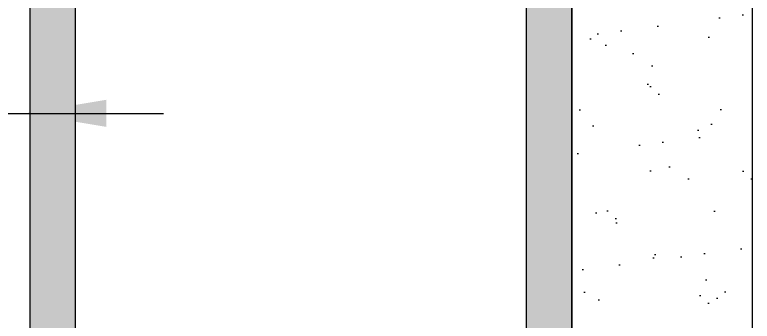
# Model space of a CAD drawing. Header units: inches. Extents: x -154 to 13, y 2 to 55.
# Drawn here: x -103.734 to -99.655, y 25.981 to 27.679 of the extents above; entities that cross this region are included whole.
import ezdxf

# ---------------------------------------------------------------- set-up
doc = ezdxf.new("R2010")
doc.units = ezdxf.units.IN
doc.header["$LTSCALE"] = 2
doc.header["$MEASUREMENT"] = 0
doc.layers.get('0').update_dxf_attribs({"linetype": 'CONTINUOUS'})

msp = doc.modelspace()

# ---------------------------------------------------------------- hatches: boundary and pattern name
msp.add_hatch(color=8).paths.add_polyline_path([(-100.6549, 30.9961), (-103.6509, 30.9961), (-103.6509, 29.4531), (-103.4009, 29.4531), (-103.4009, 30.4961, -0.414214), (-103.1509, 30.7461), (-101.1549, 30.7461, -0.414214), (-100.9049, 30.4961), (-100.9049, 20.5197, -0.414214), (-101.1549, 20.2697), (-103.1509, 20.2697, -0.414214), (-103.4009, 20.5197), (-103.4009, 29.4531), (-103.6509, 29.4531), (-103.6509, 20.0197), (-100.6549, 20.0197)])
h = msp.add_hatch()
h.set_pattern_fill('AR-SAND', color=8, scale=0.25, style=0)
h.set_pattern_definition([(37.5, (-153.7809, -1.44866), (-0.0157483, 0.481706), [0, -0.38, 0, -0.425, 0, -0.40625]), (7.5, (-153.7809, -1.44866), (0.442444, 0.7055365), [0, -0.205, 0, -0.3425, 0, -0.13125]), (327.5, (-154.0884, -1.44866), (0.7785355, 0.0014148), [0, -0.125, 0, -0.45, 0, -0.5875]), (317.5, (-154.0884, -1.44866), (0.751532, 0.219419), [0, -0.0625, 0, -0.295, 0, -0.3375])])
h.paths.add_polyline_path([(-99.6549, 30.9959), (-100.6549, 30.9962), (-100.6549, 20.0213), (-100.6549, 19.0197), (-100.6577, 19.0197), (-100.6586, 15.3434, -0.253381), (-100.1668, 15.2938, 0.261429), (-99.6586, 15.2103)])

# ---------------------------------------------------------------- linework, layer by layer
at = {"color": 7, "lineweight": 30}
for p, q in [((-103.6509, 30.9962), (-103.6509, 20.0197)), ((-103.6509, 30.9962), (-103.6509, 20.0197)), ((-103.6509, 30.9962), (-103.6509, 20.0197)), ((-103.6509, 30.9962), (-103.6509, 20.0181)), ((-103.6509, 30.9962), (-103.6509, 20.0197)), ((-103.6509, 30.9962), (-103.6509, 20.0197)), ((-103.6509, 30.9962), (-103.6509, 20.0197)), ((-103.6509, 30.9962), (-103.6509, 20.0181)), ((-100.652, 30.9962), (-100.6557, 15.3434)), ((-100.6549, 30.9978), (-100.6549, 20.0213)), ((-100.6549, 30.9962), (-100.6549, 19.0197)), ((-99.6549, 30.9959), (-99.6586, 15.2103)), ((-103.4009, 30.4961), (-103.4009, 20.5197)), ((-103.4009, 30.4961), (-103.4009, 20.5197)), ((-100.9049, 30.4961), (-100.9049, 20.5197)), ((-100.9049, 30.4961), (-100.9049, 20.5197))]:
    msp.add_line(p, q, dxfattribs=at)
msp.add_line((-105.7665, 27.133), (-102.911, 27.133))
msp.add_solid([(-103.2282, 27.208), (-103.2282, 27.058), (-103.6782, 27.133)])

doc.saveas('drawing.dxf')
